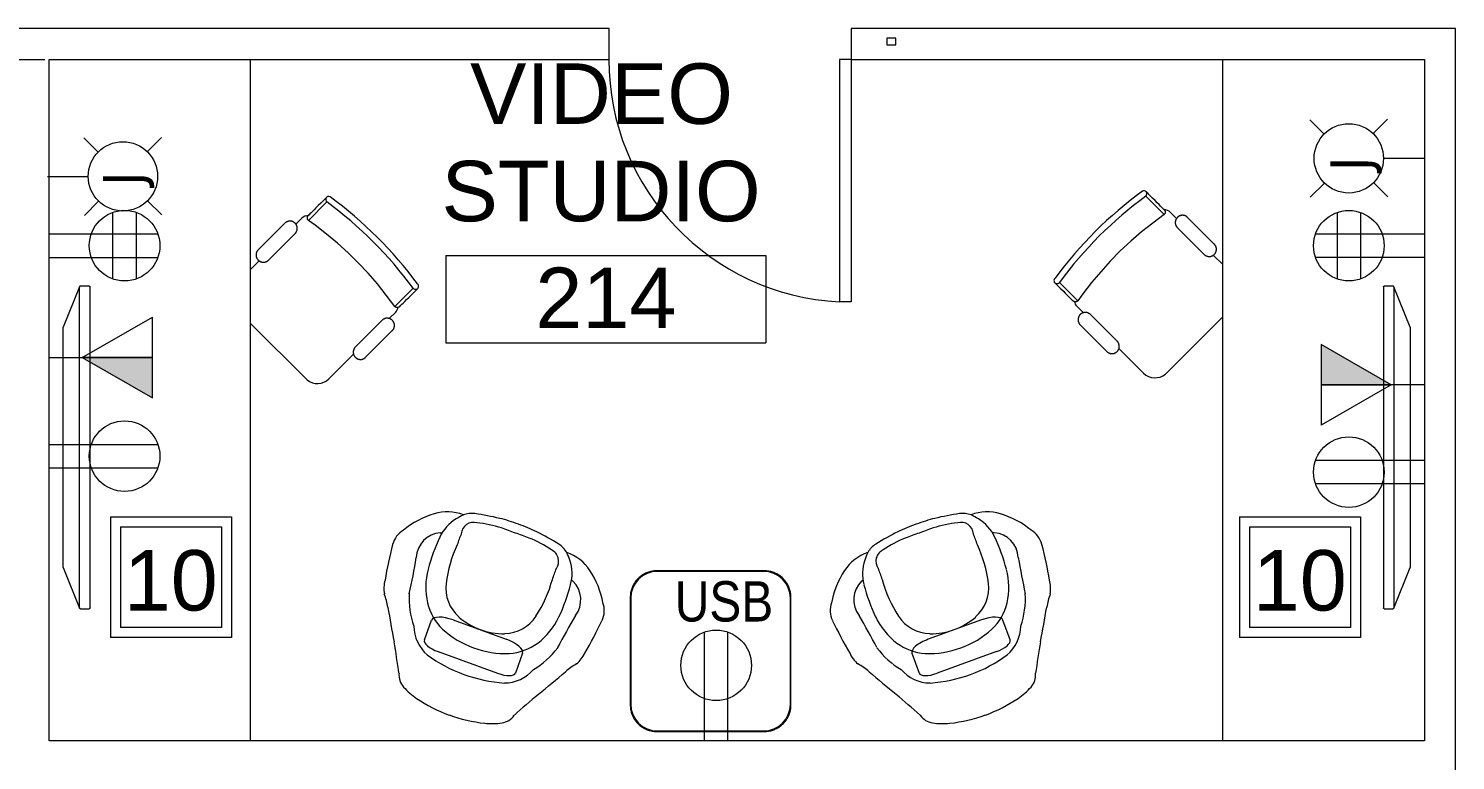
# Model space of a CAD drawing. Header units: inches. Extents: x 1 to 4284, y -575 to 745.
# Drawn here: x 2637.4 to 2849.7, y 360.1 to 469 of the extents above; entities that cross this region are included whole.
import ezdxf

# ---------------------------------------------------------------- set-up
doc = ezdxf.new("R2010")
doc.units = ezdxf.units.IN
doc.header["$MEASUREMENT"] = 0
for name, color, linetype, lineweight in [('A-ANNO-NOTE', 131, 'Continuous', 20), ('A-AREA-IDEN', 2, 'Continuous', 20), ('A-DOOR', 31, 'Continuous', 9), ('A-GENM', 13, 'Continuous', 9), ('A-WALL', 113, 'Continuous', 50), ('E-ELEC-FIXT-IDEN', 2, 'Continuous', 9), ('I-FURN', 30, 'Continuous', 9), ('I-WALL', 2, 'Continuous', 13), ('Q-CASE', 31, 'Continuous', 9), ('Q-SPCQ', 91, 'Continuous', 9)]:
    doc.layers.add(name, color=color, linetype=linetype, lineweight=lineweight)
doc.styles.add('Arial', font='arial.ttf', dxfattribs={"height": 9})
doc.styles.add('Arial_2', font='arial.ttf', dxfattribs={"width": 0.85, "height": 6})
doc.styles.add('Tahoma', font='tahoma.ttf', dxfattribs={"height": 6})

# ---------------------------------------------------------------- blocks, each defined once
blk = doc.blocks.new('Counter Top _No Backsplash_ - Standard Counter Top-2598674-New Construction - Tel_Data_Elec Plan')
at = {"layer": 'Q-CASE', "lineweight": 13}
blk.add_line((-47.26, -30), (54.11, -30), dxfattribs=at)
blk = doc.blocks.new('Seating - Desk - Task - Steelcase - Think - EX-C1-V9-New Construction - Tel_Data_Elec Plan')
at = {"layer": 'I-FURN'}
for p, q in [((-8.93, 8.24), (-8.93, 4.37)), ((9.24, 4.39), (9.24, 8.25)), ((-9.83, 3.91), (-9.83, 2.66)), ((9.91, 2.54), (9.91, 3.91)), ((-11.1, 1.6), (-11.1, -4.01)), ((-8.94, -4.01), (-8.94, 1.6)), ((9.34, 1.6), (9.34, -4.01)), ((11.51, -4.01), (11.51, 1.6)), ((-9.83, -5.07), (-9.83, -6.87)), ((9.91, -10.14), (9.91, -4.96)), ((-4.15, -12.55), (7.72, -12.55))]:
    blk.add_line(p, q, dxfattribs=at)
at = {"layer": 'I-FURN', "flags": 128}
for points in [[(-9.44, 8.69), (-9.44, 8.06), (-9.44, 7.48), (-9.44, 6.95), (-9.44, 6.49), (-9.44, 6.08), (-9.44, 5.73), (-9.44, 5.44), (-9.44, 5.21), (-9.44, 5.04), (-9.44, 4.93), (-9.44, 4.88), (-9.44, 4.88)], [(9.75, 4.9), (9.75, 4.93), (9.75, 5.02), (9.75, 5.17), (9.75, 5.38), (9.75, 5.65), (9.75, 5.98), (9.75, 6.37), (9.75, 6.82), (9.75, 7.33), (9.75, 7.89), (9.75, 8.51), (9.75, 8.71)], [(-9.44, 4.88), (-9.44, 4.91), (-9.44, 5), (-9.44, 5.08)], [(-8.93, 4.37), (-8.95, 4.37), (-8.97, 4.37), (-8.99, 4.38), (-9.01, 4.38), (-9.03, 4.38), (-9.05, 4.39), (-9.07, 4.39), (-9.09, 4.4), (-9.11, 4.4), (-9.13, 4.41), (-9.15, 4.42), (-9.16, 4.43), (-9.18, 4.44), (-9.2, 4.45), (-9.22, 4.46), (-9.23, 4.47), (-9.25, 4.48), (-9.26, 4.5), (-9.28, 4.51), (-9.29, 4.53), (-9.31, 4.54), (-9.32, 4.56), (-9.33, 4.57), (-9.35, 4.59), (-9.36, 4.6), (-9.37, 4.62), (-9.38, 4.64), (-9.39, 4.66), (-9.4, 4.68), (-9.4, 4.69), (-9.41, 4.71), (-9.42, 4.73), (-9.42, 4.75), (-9.43, 4.77), (-9.43, 4.79), (-9.43, 4.81), (-9.44, 4.83), (-9.44, 4.85), (-9.44, 4.87), (-9.44, 4.88)], [(9.24, 4.39), (7.14, 4.71), (5.03, 4.94), (2.91, 5.09), (0.79, 5.16), (-1.33, 5.14), (-3.45, 5.04), (-5.57, 4.85), (-7.68, 4.58), (-8.93, 4.37)], [(9.75, 4.9), (9.75, 4.88), (9.75, 4.86), (9.74, 4.84), (9.74, 4.82), (9.74, 4.8), (9.73, 4.78), (9.73, 4.76), (9.72, 4.74), (9.72, 4.72), (9.71, 4.7), (9.7, 4.68), (9.69, 4.66), (9.68, 4.64), (9.67, 4.63), (9.66, 4.61), (9.65, 4.59), (9.63, 4.58), (9.62, 4.56), (9.61, 4.55), (9.59, 4.53), (9.58, 4.52), (9.56, 4.5), (9.55, 4.49), (9.53, 4.48), (9.51, 4.47), (9.5, 4.46), (9.48, 4.45), (9.46, 4.44), (9.44, 4.43), (9.42, 4.42), (9.41, 4.42), (9.39, 4.41), (9.37, 4.4), (9.35, 4.4), (9.33, 4.4), (9.31, 4.39), (9.29, 4.39), (9.27, 4.39), (9.25, 4.39), (9.24, 4.39)], [(9.75, 5.1), (9.75, 4.97), (9.75, 4.91), (9.75, 4.9)], [(-8.94, 1.6), (-8.94, 1.64), (-8.94, 1.68), (-8.94, 1.73), (-8.95, 1.77), (-8.96, 1.81), (-8.97, 1.86), (-8.98, 1.9), (-8.99, 1.94), (-9.01, 1.98), (-9.02, 2.02), (-9.04, 2.06), (-9.06, 2.1), (-9.08, 2.14), (-9.1, 2.17), (-9.12, 2.21), (-9.15, 2.24), (-9.18, 2.28), (-9.2, 2.31), (-9.23, 2.34), (-9.26, 2.37), (-9.3, 2.4), (-9.33, 2.43), (-9.36, 2.46), (-9.4, 2.48), (-9.43, 2.51), (-9.47, 2.53), (-9.51, 2.55), (-9.55, 2.57), (-9.59, 2.59), (-9.63, 2.61), (-9.67, 2.62), (-9.71, 2.64), (-9.75, 2.65), (-9.79, 2.66), (-9.83, 2.66), (-9.88, 2.67), (-9.92, 2.68), (-9.96, 2.68), (-10.01, 2.68), (-10.05, 2.68), (-10.09, 2.68), (-10.14, 2.67), (-10.18, 2.67), (-10.22, 2.66), (-10.26, 2.65), (-10.31, 2.64), (-10.35, 2.63), (-10.39, 2.62), (-10.43, 2.6), (-10.47, 2.58), (-10.51, 2.56), (-10.55, 2.54), (-10.58, 2.52), (-10.62, 2.5), (-10.65, 2.47), (-10.69, 2.45), (-10.72, 2.42), (-10.75, 2.39), (-10.79, 2.36), (-10.82, 2.33), (-10.84, 2.3), (-10.87, 2.26), (-10.9, 2.23), (-10.92, 2.19), (-10.95, 2.16), (-10.97, 2.12), (-10.99, 2.08), (-11.01, 2.04), (-11.02, 2), (-11.04, 1.96), (-11.05, 1.92), (-11.06, 1.88), (-11.07, 1.84), (-11.08, 1.79), (-11.09, 1.75), (-11.09, 1.71), (-11.1, 1.66), (-11.1, 1.62), (-11.1, 1.6)], [(11.51, 1.6), (11.51, 1.64), (11.51, 1.69), (11.5, 1.73), (11.5, 1.77), (11.49, 1.81), (11.48, 1.86), (11.47, 1.9), (11.46, 1.94), (11.44, 1.98), (11.43, 2.02), (11.41, 2.06), (11.39, 2.1), (11.37, 2.14), (11.35, 2.17), (11.32, 2.21), (11.3, 2.25), (11.27, 2.28), (11.24, 2.31), (11.21, 2.35), (11.18, 2.38), (11.15, 2.41), (11.12, 2.43), (11.08, 2.46), (11.05, 2.49), (11.01, 2.51), (10.98, 2.53), (10.94, 2.55), (10.9, 2.57), (10.86, 2.59), (10.82, 2.61), (10.78, 2.62), (10.74, 2.64), (10.7, 2.65), (10.65, 2.66), (10.61, 2.67), (10.57, 2.67), (10.53, 2.68), (10.48, 2.68), (10.44, 2.68), (10.4, 2.68), (10.35, 2.68), (10.31, 2.68), (10.27, 2.67), (10.22, 2.66), (10.18, 2.65), (10.14, 2.64), (10.1, 2.63), (10.06, 2.62), (10.02, 2.6), (9.98, 2.58), (9.94, 2.57), (9.9, 2.54), (9.86, 2.52), (9.83, 2.5), (9.79, 2.47), (9.76, 2.45), (9.72, 2.42), (9.69, 2.39), (9.66, 2.36), (9.63, 2.33), (9.6, 2.3), (9.57, 2.26), (9.55, 2.23), (9.52, 2.19), (9.5, 2.16), (9.48, 2.12), (9.46, 2.08), (9.44, 2.04), (9.42, 2), (9.41, 1.96), (9.39, 1.92), (9.38, 1.88), (9.37, 1.84), (9.36, 1.79), (9.35, 1.75), (9.35, 1.71), (9.35, 1.67), (9.34, 1.62), (9.34, 1.6)], [(-11.1, -4.01), (-11.1, -4.05), (-11.1, -4.1), (-11.09, -4.14), (-11.09, -4.18), (-11.08, -4.22), (-11.07, -4.27), (-11.06, -4.31), (-11.05, -4.35), (-11.03, -4.39), (-11.01, -4.43), (-11, -4.47), (-10.98, -4.51), (-10.96, -4.55), (-10.93, -4.58), (-10.91, -4.62), (-10.89, -4.66), (-10.86, -4.69), (-10.83, -4.72), (-10.8, -4.76), (-10.77, -4.79), (-10.74, -4.82), (-10.71, -4.84), (-10.67, -4.87), (-10.64, -4.9), (-10.6, -4.92), (-10.57, -4.94), (-10.53, -4.96), (-10.49, -4.98), (-10.45, -5), (-10.41, -5.02), (-10.37, -5.03), (-10.33, -5.05), (-10.29, -5.06), (-10.24, -5.07), (-10.2, -5.08), (-10.16, -5.08), (-10.12, -5.09), (-10.07, -5.09), (-10.03, -5.09), (-9.99, -5.09), (-9.94, -5.09), (-9.9, -5.09), (-9.86, -5.08), (-9.81, -5.07), (-9.77, -5.06), (-9.73, -5.05), (-9.69, -5.04), (-9.65, -5.03), (-9.61, -5.01), (-9.57, -4.99), (-9.53, -4.98), (-9.49, -4.95), (-9.45, -4.93), (-9.42, -4.91), (-9.38, -4.88), (-9.35, -4.86), (-9.31, -4.83), (-9.28, -4.8), (-9.25, -4.77), (-9.22, -4.74), (-9.19, -4.71), (-9.16, -4.67), (-9.14, -4.64), (-9.11, -4.6), (-9.09, -4.57), (-9.07, -4.53), (-9.05, -4.49), (-9.03, -4.45), (-9.01, -4.41), (-9, -4.37), (-8.98, -4.33), (-8.97, -4.29), (-8.96, -4.25), (-8.95, -4.21), (-8.95, -4.16), (-8.94, -4.12), (-8.94, -4.08), (-8.94, -4.03), (-8.94, -4.01)], [(9.34, -4.01), (9.34, -4.05), (9.35, -4.1), (9.35, -4.14), (9.36, -4.18), (9.37, -4.23), (9.37, -4.27), (9.39, -4.31), (9.4, -4.35), (9.41, -4.39), (9.43, -4.43), (9.45, -4.47), (9.47, -4.51), (9.49, -4.55), (9.51, -4.59), (9.53, -4.62), (9.56, -4.66), (9.58, -4.69), (9.61, -4.72), (9.64, -4.76), (9.67, -4.79), (9.7, -4.82), (9.74, -4.85), (9.77, -4.87), (9.81, -4.9), (9.84, -4.92), (9.88, -4.94), (9.92, -4.97), (9.96, -4.99), (9.99, -5), (10.03, -5.02), (10.08, -5.04), (10.12, -5.05), (10.16, -5.06), (10.2, -5.07), (10.24, -5.08), (10.29, -5.08), (10.33, -5.09), (10.37, -5.09), (10.42, -5.09), (10.46, -5.09), (10.5, -5.09), (10.55, -5.09), (10.59, -5.08), (10.63, -5.07), (10.67, -5.07), (10.72, -5.05), (10.76, -5.04), (10.8, -5.03), (10.84, -5.01), (10.88, -5), (10.92, -4.98), (10.96, -4.96), (10.99, -4.93), (11.03, -4.91), (11.07, -4.89), (11.1, -4.86), (11.13, -4.83), (11.17, -4.8), (11.2, -4.77), (11.23, -4.74), (11.26, -4.71), (11.28, -4.68), (11.31, -4.64), (11.33, -4.61), (11.36, -4.57), (11.38, -4.53), (11.4, -4.49), (11.42, -4.45), (11.43, -4.41), (11.45, -4.37), (11.46, -4.33), (11.47, -4.29), (11.49, -4.25), (11.49, -4.21), (11.5, -4.16), (11.51, -4.12), (11.51, -4.08), (11.51, -4.03), (11.51, -4.01)]]:
    blk.add_lwpolyline(points, dxfattribs=at)
at = {"layer": 'I-FURN'}
for centre, radius, start, end in [((-8.51, 3.91), 1.32, 132.1873, 180), ((8.59, 3.91), 1.32, 360, 35.7227), ((7.49, -10.14), 2.42, 275.3193, 360)]:
    blk.add_arc(centre, radius, start, end, dxfattribs=at)
for centre, major_axis, ratio, start_param, end_param in [((-8.93, 8.69), (0.507, 0), 0.899459, 1.913366, 4.712389), ((0.2, -38.81), (54.09, 0), 0.899459, 1.402966, 1.74368), ((0.2, -38.81), (53.09, 0), 0.899459, 1.399774, 1.74371), ((9.24, 8.71), (-0.507, 0), 0.899459, 1.570796, 4.712389), ((-8.93, 5.08), (0.507, 0), 0.99468, 2.996027, 3.185649), ((9.24, 5.1), (0.507, 0), 0.99468, 6.021386, 6.283185)]:
    blk.add_ellipse(centre, major_axis=major_axis, ratio=ratio, start_param=start_param, end_param=end_param, dxfattribs=at)
blk = doc.blocks.new('Single-Flush - 36_ x 96_-2411590-New Construction - Tel_Data_Elec Plan')
at = {"layer": 'A-DOOR', "color": 250, "lineweight": 20}
for p, q in [((16.25, -2.31), (16.25, -38.34)), ((18, -2.31), (16.25, -2.31)), ((18, -2.31), (18, -38.34)), ((18, -38.34), (16.25, -38.34))]:
    blk.add_line(p, q, dxfattribs=at)
at = {"layer": 'A-DOOR'}
blk.add_arc((18, -2.31), 36.07, 180, 267.2188, dxfattribs=at)
blk = doc.blocks.new('Counter Top _No Backsplash_ - Standard Counter Top-2598721-New Construction - Tel_Data_Elec Plan')
at = {"layer": 'Q-CASE', "lineweight": 13}
blk.add_line((-47.26, 30), (54.11, 30), dxfattribs=at)
blk = doc.blocks.new('Seating - Desk - Task - Steelcase - Think - EX-C1-V14-New Construction - Tel_Data_Elec Plan')
at = {"layer": 'I-FURN'}
for p, q in [((7.72, 12.55), (-4.34, 12.55)), ((9.91, 4.96), (9.91, 10.14)), ((-9.83, 7.05), (-9.83, 5.07)), ((-11.1, 4.01), (-11.1, -1.6)), ((-8.94, -1.6), (-8.94, 4.01)), ((9.34, 4.01), (9.34, -1.6)), ((11.51, -1.6), (11.51, 4.01)), ((-9.83, -2.66), (-9.83, -3.91)), ((9.91, -3.91), (9.91, -2.54)), ((-8.93, -4.37), (-8.93, -8.24)), ((7.99, -4.59), (9.24, -4.39)), ((9.24, -8.25), (9.24, -4.39))]:
    blk.add_line(p, q, dxfattribs=at)
at = {"layer": 'I-FURN', "flags": 128}
for points in [[(-8.94, 4.01), (-8.94, 4.05), (-8.94, 4.1), (-8.94, 4.14), (-8.95, 4.18), (-8.96, 4.22), (-8.97, 4.27), (-8.98, 4.31), (-8.99, 4.35), (-9.01, 4.39), (-9.02, 4.43), (-9.04, 4.47), (-9.06, 4.51), (-9.08, 4.55), (-9.1, 4.58), (-9.12, 4.62), (-9.15, 4.66), (-9.18, 4.69), (-9.2, 4.72), (-9.23, 4.76), (-9.26, 4.79), (-9.3, 4.82), (-9.33, 4.84), (-9.36, 4.87), (-9.4, 4.9), (-9.43, 4.92), (-9.47, 4.94), (-9.51, 4.96), (-9.55, 4.98), (-9.59, 5), (-9.63, 5.02), (-9.67, 5.03), (-9.71, 5.05), (-9.75, 5.06), (-9.79, 5.07), (-9.83, 5.08), (-9.88, 5.08), (-9.92, 5.09), (-9.96, 5.09), (-10.01, 5.09), (-10.05, 5.09), (-10.09, 5.09), (-10.14, 5.09), (-10.18, 5.08), (-10.22, 5.07), (-10.26, 5.06), (-10.31, 5.05), (-10.35, 5.04), (-10.39, 5.03), (-10.43, 5.01), (-10.47, 4.99), (-10.51, 4.98), (-10.55, 4.95), (-10.58, 4.93), (-10.62, 4.91), (-10.65, 4.88), (-10.69, 4.86), (-10.72, 4.83), (-10.75, 4.8), (-10.79, 4.77), (-10.82, 4.74), (-10.84, 4.71), (-10.87, 4.67), (-10.9, 4.64), (-10.92, 4.6), (-10.95, 4.57), (-10.97, 4.53), (-10.99, 4.49), (-11.01, 4.45), (-11.02, 4.41), (-11.04, 4.37), (-11.05, 4.33), (-11.06, 4.29), (-11.07, 4.25), (-11.08, 4.21), (-11.09, 4.16), (-11.09, 4.12), (-11.1, 4.08), (-11.1, 4.03), (-11.1, 4.01)], [(11.51, 4.01), (11.51, 4.05), (11.51, 4.1), (11.5, 4.14), (11.5, 4.18), (11.49, 4.23), (11.48, 4.27), (11.47, 4.31), (11.46, 4.35), (11.44, 4.39), (11.43, 4.43), (11.41, 4.47), (11.39, 4.51), (11.37, 4.55), (11.35, 4.59), (11.32, 4.62), (11.3, 4.66), (11.27, 4.69), (11.24, 4.72), (11.21, 4.76), (11.18, 4.79), (11.15, 4.82), (11.12, 4.85), (11.08, 4.87), (11.05, 4.9), (11.01, 4.92), (10.98, 4.94), (10.94, 4.97), (10.9, 4.99), (10.86, 5), (10.82, 5.02), (10.78, 5.04), (10.74, 5.05), (10.7, 5.06), (10.65, 5.07), (10.61, 5.08), (10.57, 5.08), (10.53, 5.09), (10.48, 5.09), (10.44, 5.09), (10.4, 5.09), (10.35, 5.09), (10.31, 5.09), (10.27, 5.08), (10.22, 5.07), (10.18, 5.07), (10.14, 5.05), (10.1, 5.04), (10.06, 5.03), (10.02, 5.01), (9.98, 5), (9.94, 4.98), (9.9, 4.96), (9.86, 4.93), (9.83, 4.91), (9.79, 4.89), (9.76, 4.86), (9.72, 4.83), (9.69, 4.8), (9.66, 4.77), (9.63, 4.74), (9.6, 4.71), (9.57, 4.68), (9.55, 4.64), (9.52, 4.61), (9.5, 4.57), (9.48, 4.53), (9.46, 4.49), (9.44, 4.45), (9.42, 4.41), (9.41, 4.37), (9.39, 4.33), (9.38, 4.29), (9.37, 4.25), (9.36, 4.21), (9.35, 4.16), (9.35, 4.12), (9.35, 4.08), (9.34, 4.03), (9.34, 4.01)], [(-11.1, -1.6), (-11.1, -1.64), (-11.1, -1.68), (-11.09, -1.73), (-11.09, -1.77), (-11.08, -1.81), (-11.07, -1.86), (-11.06, -1.9), (-11.05, -1.94), (-11.03, -1.98), (-11.01, -2.02), (-11, -2.06), (-10.98, -2.1), (-10.96, -2.14), (-10.93, -2.17), (-10.91, -2.21), (-10.89, -2.24), (-10.86, -2.28), (-10.83, -2.31), (-10.8, -2.34), (-10.77, -2.37), (-10.74, -2.4), (-10.71, -2.43), (-10.67, -2.46), (-10.64, -2.48), (-10.6, -2.51), (-10.57, -2.53), (-10.53, -2.55), (-10.49, -2.57), (-10.45, -2.59), (-10.41, -2.61), (-10.37, -2.62), (-10.33, -2.64), (-10.29, -2.65), (-10.24, -2.66), (-10.2, -2.66), (-10.16, -2.67), (-10.12, -2.68), (-10.07, -2.68), (-10.03, -2.68), (-9.99, -2.68), (-9.94, -2.68), (-9.9, -2.67), (-9.86, -2.67), (-9.81, -2.66), (-9.77, -2.65), (-9.73, -2.64), (-9.69, -2.63), (-9.65, -2.62), (-9.61, -2.6), (-9.57, -2.58), (-9.53, -2.56), (-9.49, -2.54), (-9.45, -2.52), (-9.42, -2.5), (-9.38, -2.47), (-9.35, -2.45), (-9.31, -2.42), (-9.28, -2.39), (-9.25, -2.36), (-9.22, -2.33), (-9.19, -2.3), (-9.16, -2.26), (-9.14, -2.23), (-9.11, -2.19), (-9.09, -2.16), (-9.07, -2.12), (-9.05, -2.08), (-9.03, -2.04), (-9.01, -2), (-9, -1.96), (-8.98, -1.92), (-8.97, -1.88), (-8.96, -1.84), (-8.95, -1.79), (-8.95, -1.75), (-8.94, -1.71), (-8.94, -1.66), (-8.94, -1.62), (-8.94, -1.6)], [(9.34, -1.6), (9.34, -1.64), (9.35, -1.69), (9.35, -1.73), (9.36, -1.77), (9.37, -1.81), (9.37, -1.86), (9.39, -1.9), (9.4, -1.94), (9.41, -1.98), (9.43, -2.02), (9.45, -2.06), (9.47, -2.1), (9.49, -2.14), (9.51, -2.17), (9.53, -2.21), (9.56, -2.25), (9.58, -2.28), (9.61, -2.31), (9.64, -2.35), (9.67, -2.38), (9.7, -2.41), (9.74, -2.43), (9.77, -2.46), (9.81, -2.49), (9.84, -2.51), (9.88, -2.53), (9.92, -2.55), (9.96, -2.57), (9.99, -2.59), (10.03, -2.61), (10.08, -2.62), (10.12, -2.64), (10.16, -2.65), (10.2, -2.66), (10.24, -2.67), (10.29, -2.67), (10.33, -2.68), (10.37, -2.68), (10.42, -2.68), (10.46, -2.68), (10.5, -2.68), (10.55, -2.68), (10.59, -2.67), (10.63, -2.66), (10.67, -2.65), (10.72, -2.64), (10.76, -2.63), (10.8, -2.62), (10.84, -2.6), (10.88, -2.58), (10.92, -2.57), (10.96, -2.54), (10.99, -2.52), (11.03, -2.5), (11.07, -2.47), (11.1, -2.45), (11.13, -2.42), (11.17, -2.39), (11.2, -2.36), (11.23, -2.33), (11.26, -2.3), (11.28, -2.26), (11.31, -2.23), (11.33, -2.19), (11.36, -2.16), (11.38, -2.12), (11.4, -2.08), (11.42, -2.04), (11.43, -2), (11.45, -1.96), (11.46, -1.92), (11.47, -1.88), (11.49, -1.84), (11.49, -1.79), (11.5, -1.75), (11.51, -1.71), (11.51, -1.67), (11.51, -1.62), (11.51, -1.6)], [(-9.44, -4.88), (-9.44, -4.86), (-9.44, -4.84), (-9.43, -4.82), (-9.43, -4.8), (-9.43, -4.78), (-9.42, -4.76), (-9.42, -4.74), (-9.41, -4.72), (-9.4, -4.7), (-9.4, -4.68), (-9.39, -4.66), (-9.38, -4.64), (-9.37, -4.63), (-9.36, -4.61), (-9.35, -4.59), (-9.34, -4.58), (-9.32, -4.56), (-9.31, -4.54), (-9.3, -4.53), (-9.28, -4.51), (-9.27, -4.5), (-9.25, -4.49), (-9.24, -4.48), (-9.22, -4.46), (-9.2, -4.45), (-9.19, -4.44), (-9.17, -4.43), (-9.15, -4.42), (-9.13, -4.41), (-9.11, -4.41), (-9.09, -4.4), (-9.08, -4.39), (-9.06, -4.39), (-9.04, -4.38), (-9.02, -4.38), (-9, -4.38), (-8.98, -4.37), (-8.96, -4.37), (-8.94, -4.37), (-8.93, -4.37)], [(-9.44, -5.08), (-9.44, -4.95), (-9.44, -4.89), (-9.44, -4.88)], [(-9.44, -4.88), (-9.44, -4.91), (-9.44, -5), (-9.44, -5.15), (-9.44, -5.36), (-9.44, -5.63), (-9.44, -5.97), (-9.44, -6.36), (-9.44, -6.8), (-9.44, -7.31), (-9.44, -7.87), (-9.44, -8.49), (-9.44, -8.69)], [(-8.93, -4.37), (-6.83, -4.69), (-4.72, -4.93), (-2.6, -5.09), (-0.48, -5.16), (1.64, -5.14), (3.76, -5.04), (5.88, -4.86), (7.99, -4.59)], [(9.24, -4.39), (9.26, -4.39), (9.28, -4.39), (9.3, -4.39), (9.32, -4.4), (9.34, -4.4), (9.36, -4.4), (9.38, -4.41), (9.4, -4.41), (9.42, -4.42), (9.44, -4.43), (9.46, -4.44), (9.47, -4.45), (9.49, -4.46), (9.51, -4.47), (9.53, -4.48), (9.54, -4.49), (9.56, -4.5), (9.57, -4.51), (9.59, -4.53), (9.6, -4.54), (9.62, -4.56), (9.63, -4.57), (9.64, -4.59), (9.66, -4.6), (9.67, -4.62), (9.68, -4.64), (9.69, -4.66), (9.7, -4.67), (9.71, -4.69), (9.71, -4.71), (9.72, -4.73), (9.73, -4.75), (9.73, -4.77), (9.74, -4.79), (9.74, -4.81), (9.74, -4.83), (9.75, -4.85), (9.75, -4.87), (9.75, -4.89), (9.75, -4.9)], [(9.75, -8.71), (9.75, -8.07), (9.75, -7.49), (9.75, -6.97), (9.75, -6.5), (9.75, -6.1), (9.75, -5.75), (9.75, -5.46), (9.75, -5.23), (9.75, -5.06), (9.75, -4.95), (9.75, -4.9), (9.75, -4.9)], [(9.75, -4.9), (9.75, -4.93), (9.75, -5.02), (9.75, -5.1)]]:
    blk.add_lwpolyline(points, dxfattribs=at)
at = {"layer": 'I-FURN'}
for centre, radius, start, end in [((7.49, 10.14), 2.42, 0, 84.6807), ((-8.51, -3.91), 1.32, 180, 227.8127), ((8.59, -3.91), 1.32, 324.2773, 0)]:
    blk.add_arc(centre, radius, start, end, dxfattribs=at)
for centre, major_axis, ratio, start_param, end_param in [((-8.93, -5.08), (0.507, 0), 0.99468, 3.097536, 3.287158), ((9.24, -5.1), (0.507, 0), 0.99468, 0, 0.261799), ((-8.93, -8.69), (0.507, 0), 0.899459, 1.570796, 4.369819), ((0.2, 38.81), (53.09, 0), 0.899459, 4.539475, 4.883411), ((9.24, -8.71), (0.507, 0), 0.899459, 4.712389, 7.853982), ((0.2, 38.81), (54.09, 0), 0.899459, 4.539505, 4.880219)]:
    blk.add_ellipse(centre, major_axis=major_axis, ratio=ratio, start_param=start_param, end_param=end_param, dxfattribs=at)
blk = doc.blocks.new('SPEC-EQUIP-TV - 48_ LCD 2-2299052-New Construction - Tel_Data_Elec Plan')
at = {"layer": 'Q-SPCQ'}
for p, q in [((23.88, 0), (-23.88, 0)), ((-24, -0.12), (-24, -0.75)), ((-24, -0.75), (-24, -1.37)), ((-23.9, -1.57), (-17.89, -4)), ((23.9, -1.57), (-23.9, -1.57)), ((17.89, -4), (23.9, -1.57)), ((24, -0.75), (24, -0.12)), ((24, -1.37), (24, -0.75)), ((17.89, -4), (-17.89, -4))]:
    blk.add_line(p, q, dxfattribs=at)
for points, knots in [([(-24, -0.12), (-24, -0.11), (-24, -0.1), (-23.99, -0.08), (-23.98, -0.06), (-23.98, -0.05), (-23.97, -0.04), (-23.96, -0.03), (-23.95, -0.03), (-23.94, -0.02), (-23.93, -0.01), (-23.92, -0.01), (-23.9, 0), (-23.89, 0), (-23.88, 0)], [0, 0, 0, 0, 0.166667, 0.25, 0.333333, 0.416667, 0.458333, 0.5, 0.583333, 0.666667, 0.708333, 0.75, 0.833333, 1, 1, 1, 1]), ([(23.88, 0), (23.89, 0), (23.9, 0), (23.92, -0.01), (23.94, -0.02), (23.94, -0.02), (23.95, -0.03), (23.96, -0.03), (23.97, -0.04), (23.98, -0.05), (23.98, -0.06), (23.99, -0.08), (24, -0.1), (24, -0.11), (24, -0.12)], [-1, -1, -1, -1, -0.833333, -0.75, -0.666667, -0.625, -0.583333, -0.5, -0.458333, -0.416667, -0.333333, -0.25, -0.166667, 0, 0, 0, 0]), ([(-24, -1.37), (-24, -1.38), (-24, -1.41), (-23.99, -1.44), (-23.98, -1.46), (-23.98, -1.48), (-23.97, -1.49), (-23.97, -1.5), (-23.96, -1.51), (-23.95, -1.52), (-23.94, -1.53), (-23.93, -1.54), (-23.92, -1.56), (-23.9, -1.57), (-23.9, -1.57)], [0, 0, 0, 0, 0.125, 0.25, 0.375, 0.4375, 0.5, 0.53125, 0.5625, 0.625, 0.6875, 0.75, 0.875, 1, 1, 1, 1]), ([(23.9, -1.57), (23.9, -1.57), (23.92, -1.56), (23.93, -1.54), (23.94, -1.53), (23.95, -1.52), (23.96, -1.51), (23.97, -1.49), (23.98, -1.48), (23.98, -1.47), (23.99, -1.45), (23.99, -1.43), (24, -1.41), (24, -1.38), (24, -1.37)], [0, 0, 0, 0, 0.125, 0.25, 0.3125, 0.375, 0.4375, 0.5, 0.5625, 0.625, 0.6875, 0.75, 0.875, 1, 1, 1, 1])]:
    blk.add_open_spline(points, degree=3, knots=knots, dxfattribs=at)
blk = doc.blocks.new('SPEC-EQUIP-TV - 48_ LCD 2-2329976-New Construction - Tel_Data_Elec Plan')
at = {"layer": 'Q-SPCQ'}
for p, q in [((-17.89, 4), (-23.9, 1.57)), ((-17.89, 4), (17.89, 4)), ((23.9, 1.57), (17.89, 4)), ((-24, 1.37), (-24, 0.75)), ((-24, 0.75), (-24, 0.12)), ((-23.9, 1.57), (23.9, 1.57)), ((24, 0.75), (24, 1.37)), ((24, 0.12), (24, 0.75)), ((-23.88, 0), (23.88, 0))]:
    blk.add_line(p, q, dxfattribs=at)
for points, knots in [([(-23.9, 1.57), (-23.9, 1.57), (-23.92, 1.56), (-23.93, 1.54), (-23.94, 1.53), (-23.95, 1.52), (-23.96, 1.51), (-23.97, 1.49), (-23.98, 1.48), (-23.98, 1.47), (-23.99, 1.45), (-23.99, 1.43), (-24, 1.41), (-24, 1.38), (-24, 1.37)], [0, 0, 0, 0, 0.125, 0.25, 0.3125, 0.375, 0.4375, 0.5, 0.5625, 0.625, 0.6875, 0.75, 0.875, 1, 1, 1, 1]), ([(-23.88, 0), (-23.89, 0), (-23.9, 0), (-23.92, 0.01), (-23.94, 0.02), (-23.94, 0.02), (-23.95, 0.03), (-23.96, 0.03), (-23.97, 0.04), (-23.98, 0.05), (-23.98, 0.06), (-23.99, 0.08), (-24, 0.1), (-24, 0.11), (-24, 0.12)], [0, 0, 0, 0, 0.166667, 0.25, 0.333333, 0.375, 0.416667, 0.5, 0.541667, 0.583333, 0.666667, 0.75, 0.833333, 1, 1, 1, 1]), ([(24, 0.12), (24, 0.11), (24, 0.1), (23.99, 0.08), (23.98, 0.06), (23.98, 0.05), (23.97, 0.04), (23.96, 0.03), (23.95, 0.03), (23.94, 0.02), (23.94, 0.02), (23.92, 0.01), (23.9, 0), (23.89, 0), (23.88, 0)], [-1, -1, -1, -1, -0.833333, -0.75, -0.666667, -0.583333, -0.541667, -0.5, -0.416667, -0.375, -0.333333, -0.25, -0.166667, 0, 0, 0, 0]), ([(24, 1.37), (24, 1.38), (24, 1.41), (23.99, 1.44), (23.98, 1.46), (23.98, 1.48), (23.97, 1.49), (23.97, 1.5), (23.96, 1.51), (23.95, 1.52), (23.94, 1.53), (23.93, 1.54), (23.92, 1.56), (23.9, 1.57), (23.9, 1.57)], [0, 0, 0, 0, 0.125, 0.25, 0.375, 0.4375, 0.5, 0.53125, 0.5625, 0.625, 0.6875, 0.75, 0.875, 1, 1, 1, 1])]:
    blk.add_open_spline(points, degree=3, knots=knots, dxfattribs=at)
blk = doc.blocks.new('Seating - Lounge - Chair - Collaborative - Highback - Steelcase Coalesse - SW1 - Without Tablet-1824236-New Construction - Tel_Data_Elec Plan')
at = {"layer": 'I-FURN'}
for p, q in [((-4.77, 21.89), (4.64, 21.89)), ((-7.27, 20.96), (-7.27, 17.82)), ((7.14, 17.82), (7.14, 20.96)), ((-4.27, 16.7), (4.14, 16.7)), ((-10.5, 5.17), (-10.29, 5.08)), ((10.5, 5.17), (10.29, 5.08))]:
    blk.add_line(p, q, dxfattribs=at)
for centre, radius, start, end in [((-0.01, 7.95), 22.24, 89.9655, 104.0345), ((0.01, 7.95), 22.24, 75.9655, 90.0345), ((-6.56, 26.27), 2.64, 117.9655, 166.0345), ((-2.84, 19.27), 10.57, 104.0345, 117.9655), ((2.84, 19.27), 10.57, 62.0345, 75.9655), ((6.56, 26.27), 2.64, 13.9655, 62.0345), ((-120.16, 85.74), 125.65, 329.917, 332.083), ((120.16, 85.74), 125.65, 207.917, 210.083), ((-0.09, 2.25), 21.51, 89.7536, 106.2464), ((0.09, 2.25), 21.51, 73.7536, 90.2464), ((232.79, -121.75), 283.77, 149.387, 150.447), ((-4.08, 17.52), 5.75, 110.649, 159.351), ((4.08, 17.52), 5.75, 20.649, 69.351), ((-232.79, -121.75), 283.77, 29.553, 30.613), ((0, 11.76), 12.26, 140.5597, 163.4403), ((-0.22, 6.58), 12.96, 89.0275, 112.9725), ((0.22, 6.58), 12.96, 67.0275, 90.9725), ((0, 11.76), 12.26, 16.5597, 39.4403), ((-23.38, 23.5), 10.71, 319.553, 330.447), ((-2.28, 11.44), 7.68, 112.9725, 147.0275), ((2.28, 11.44), 7.68, 32.9725, 67.0275), ((23.38, 23.5), 10.71, 209.553, 220.447), ((-11.2, 14.26), 4.63, 150.393, 175.607), ((-136.59, 32.26), 126, 349.757, 352.243), ((-0.04, 9.99), 10.35, 147.0275, 174.9725), ((-1.56, 10.66), 5.71, 111.1463, 166.8537), ((-0.19, 7.13), 9.51, 88.8537, 111.1463), ((0.19, 7.13), 9.51, 68.8537, 91.1463), ((1.56, 10.66), 5.71, 13.1463, 68.8537), ((0.04, 9.99), 10.35, 5.0275, 32.9725), ((136.59, 32.26), 126, 187.757, 190.243), ((11.2, 14.26), 4.63, 4.393, 29.607), ((42.17, 3.72), 59, 169.354, 174.646), ((-42.17, 3.72), 59, 5.354, 10.646), ((18.68, 8.34), 29.15, 174.9725, 185.0275), ((11.26, 7.67), 18.87, 166.8537, 185.1463), ((-11.26, 7.67), 18.87, 354.8537, 13.1463), ((-18.68, 8.34), 29.15, 354.9725, 5.0275), ((-13.07, 8.89), 3.52, 174.646, 219.354), ((-8.9, 8.7), 3.88, 162.6754, 245.6032), ((8.9, 8.7), 3.88, 294.3968, 17.3246), ((13.07, 8.89), 3.52, 320.646, 5.354), ((-4.28, 13.55), 13.42, 210.8972, 233.1028), ((4.28, 13.55), 13.42, 306.8972, 329.1028), ((-4.14, 6.33), 6.24, 185.0275, 218.9725), ((14.34, 5.1), 21.89, 177.7083, 182.2917), ((-14.34, 5.1), 21.89, 357.7083, 2.2917), ((4.14, 6.33), 6.24, 321.0275, 354.9725), ((-8.28, 8.22), 6.75, 233.1028, 270.8972), ((5.71, 14.3), 18.91, 218.9725, 222.7365), ((-5.76, 3.74), 1.84, 164.582, 265.418), ((5.76, 3.74), 1.84, 274.582, 15.418), ((8.28, 8.22), 6.75, 269.1028, 306.8972), ((-5.71, 14.3), 18.91, 317.2635, 321.0275), ((-5.92, 4.14), 3.49, 229.8197, 258.1803), ((1.17, 38.02), 38.11, 258.1803, 263.8197), ((-1.67, 18.62), 17.25, 255.759, 268.241), ((-0.43, 23.29), 23.3, 263.8197, 271.0471), ((-1.1, 37.15), 35.79, 268.241, 271.759), ((1.1, 37.15), 35.79, 268.241, 271.759), ((0.43, 23.29), 23.3, 268.9529, 276.1803), ((1.67, 18.62), 17.25, 271.759, 284.241), ((-1.17, 38.02), 38.11, 276.1803, 281.8197), ((5.92, 4.14), 3.49, 281.8197, 310.1803)]:
    blk.add_arc(centre, radius, start, end, dxfattribs=at)
for centre, major_axis, start_param, end_param in [((-4.77, 20.96), (-2.5, 0), 4.712389, 6.283185), ((4.64, 20.96), (-2.5, 0), 3.141593, 4.712389), ((-4.27, 17.82), (3, 0), 3.141593, 4.712389), ((4.14, 17.82), (-3, 0), 1.570796, 3.141593)]:
    blk.add_ellipse(centre, major_axis=major_axis, ratio=0.374607, start_param=start_param, end_param=end_param, dxfattribs=at)
blk = doc.blocks.new('Table - Occasional - Side Table - Kimball - Bloom - Square Rounded-V17-New Construction - Tel_Data_Elec Plan')
at = {"layer": 'I-FURN'}
for p, q in [((8, 11.95), (-8, 11.95)), ((7.87, 11.87), (-7.88, 11.87)), ((-11.95, 8), (-11.95, -8)), ((-11.88, 7.87), (-11.88, -7.88)), ((11.87, -7.88), (11.87, 7.87)), ((11.95, -8), (11.95, 8)), ((-8, -11.95), (8, -11.95)), ((-7.88, -11.88), (7.87, -11.88))]:
    blk.add_line(p, q, dxfattribs=at)
at = {"layer": 'I-FURN', "flags": 128}
for points in [[(-8, 11.95), (-8.16, 11.95), (-8.32, 11.94), (-8.47, 11.93), (-8.63, 11.9), (-8.79, 11.87), (-8.94, 11.84), (-9.09, 11.8), (-9.24, 11.75), (-9.39, 11.7), (-9.54, 11.64), (-9.68, 11.58), (-9.83, 11.51), (-9.96, 11.43), (-10.1, 11.35), (-10.23, 11.26), (-10.36, 11.17), (-10.49, 11.07), (-10.61, 10.97), (-10.72, 10.87), (-10.84, 10.75), (-10.94, 10.64), (-11.05, 10.52), (-11.15, 10.4), (-11.24, 10.27), (-11.33, 10.14), (-11.41, 10), (-11.49, 9.86), (-11.56, 9.72), (-11.62, 9.58), (-11.69, 9.43), (-11.74, 9.28), (-11.79, 9.13), (-11.83, 8.98), (-11.87, 8.83), (-11.9, 8.67), (-11.92, 8.52), (-11.94, 8.36), (-11.95, 8.2), (-11.95, 8.04), (-11.95, 8)], [(11.95, 8), (11.95, 8.16), (11.94, 8.32), (11.93, 8.47), (11.9, 8.63), (11.87, 8.79), (11.84, 8.94), (11.8, 9.09), (11.75, 9.24), (11.7, 9.39), (11.64, 9.54), (11.58, 9.68), (11.51, 9.83), (11.43, 9.96), (11.35, 10.1), (11.26, 10.23), (11.17, 10.36), (11.07, 10.49), (10.97, 10.61), (10.87, 10.72), (10.75, 10.84), (10.64, 10.94), (10.52, 11.05), (10.4, 11.15), (10.27, 11.24), (10.14, 11.33), (10, 11.41), (9.86, 11.49), (9.72, 11.56), (9.58, 11.62), (9.43, 11.69), (9.28, 11.74), (9.13, 11.79), (8.98, 11.83), (8.83, 11.87), (8.67, 11.9), (8.52, 11.92), (8.36, 11.94), (8.2, 11.95), (8.04, 11.95), (8, 11.95)], [(-11.95, -8), (-11.95, -8.16), (-11.94, -8.32), (-11.93, -8.47), (-11.9, -8.63), (-11.87, -8.79), (-11.84, -8.94), (-11.8, -9.09), (-11.75, -9.24), (-11.7, -9.39), (-11.64, -9.54), (-11.58, -9.68), (-11.51, -9.83), (-11.43, -9.96), (-11.35, -10.1), (-11.26, -10.23), (-11.17, -10.36), (-11.07, -10.49), (-10.97, -10.61), (-10.87, -10.72), (-10.75, -10.84), (-10.64, -10.94), (-10.52, -11.05), (-10.4, -11.15), (-10.27, -11.24), (-10.14, -11.33), (-10, -11.41), (-9.86, -11.49), (-9.72, -11.56), (-9.58, -11.62), (-9.43, -11.69), (-9.28, -11.74), (-9.13, -11.79), (-8.98, -11.83), (-8.83, -11.87), (-8.67, -11.9), (-8.52, -11.92), (-8.36, -11.94), (-8.2, -11.95), (-8.04, -11.95), (-8, -11.95)], [(8, -11.95), (8.16, -11.95), (8.32, -11.94), (8.47, -11.93), (8.63, -11.9), (8.79, -11.87), (8.94, -11.84), (9.09, -11.8), (9.24, -11.75), (9.39, -11.7), (9.54, -11.64), (9.68, -11.58), (9.83, -11.51), (9.96, -11.43), (10.1, -11.35), (10.23, -11.26), (10.36, -11.17), (10.49, -11.07), (10.61, -10.97), (10.72, -10.87), (10.84, -10.75), (10.94, -10.64), (11.05, -10.52), (11.15, -10.4), (11.24, -10.27), (11.33, -10.14), (11.41, -10), (11.49, -9.86), (11.56, -9.72), (11.62, -9.58), (11.69, -9.43), (11.74, -9.28), (11.79, -9.13), (11.83, -8.98), (11.87, -8.83), (11.9, -8.67), (11.92, -8.52), (11.94, -8.36), (11.95, -8.2), (11.95, -8.04), (11.95, -8)]]:
    blk.add_lwpolyline(points, dxfattribs=at)
at = {"layer": 'I-FURN'}
for centre, start, end in [((-7.88, 7.87), 90, 179.9956), ((7.87, 7.87), 360, 89.9956), ((-7.88, -7.88), 180, 269.9956), ((7.87, -7.88), 270, 359.9956)]:
    blk.add_arc(centre, 4, start, end, dxfattribs=at)
blk = doc.blocks.new('Seating - Lounge - Chair - Collaborative - Highback - Steelcase Coalesse - SW1 - Without Tablet-2341181-New Construction - Tel_Data_Elec Plan')
at = {"layer": 'I-FURN'}
for p, q in [((-10.5, -5.17), (-10.29, -5.08)), ((10.5, -5.17), (10.29, -5.08)), ((-4.27, -16.7), (4.14, -16.7)), ((-7.27, -20.96), (-7.27, -17.82)), ((7.14, -17.82), (7.14, -20.96)), ((-4.77, -21.89), (4.64, -21.89))]:
    blk.add_line(p, q, dxfattribs=at)
for centre, radius, start, end in [((-0.43, -23.29), 23.3, 88.9529, 96.1803), ((0.43, -23.29), 23.3, 83.8197, 91.0471), ((-8.28, -8.22), 6.75, 89.1028, 126.8972), ((5.71, -14.3), 18.91, 137.2635, 141.0275), ((-5.92, -4.14), 3.49, 101.8197, 130.1803), ((-5.76, -3.74), 1.84, 94.582, 195.418), ((1.17, -38.02), 38.11, 96.1803, 101.8197), ((-1.67, -18.62), 17.25, 91.759, 104.241), ((-1.1, -37.15), 35.79, 88.241, 91.759), ((1.1, -37.15), 35.79, 88.241, 91.759), ((1.67, -18.62), 17.25, 75.759, 88.241), ((-1.17, -38.02), 38.11, 78.1803, 83.8197), ((5.76, -3.74), 1.84, 344.582, 85.418), ((5.92, -4.14), 3.49, 49.8197, 78.1803), ((-5.71, -14.3), 18.91, 38.9725, 42.7365), ((8.28, -8.22), 6.75, 53.1028, 90.8972), ((-4.28, -13.55), 13.42, 126.8972, 149.1028), ((-4.14, -6.33), 6.24, 141.0275, 174.9725), ((14.34, -5.1), 21.89, 177.7083, 182.2917), ((-14.34, -5.1), 21.89, 357.7083, 2.2917), ((4.14, -6.33), 6.24, 5.0275, 38.9725), ((4.28, -13.55), 13.42, 30.8972, 53.1028), ((-8.9, -8.7), 3.88, 114.3968, 197.3246), ((18.68, -8.34), 29.15, 174.9725, 185.0275), ((11.26, -7.67), 18.87, 174.8537, 193.1463), ((-11.26, -7.67), 18.87, 346.8537, 5.1463), ((-18.68, -8.34), 29.15, 354.9725, 5.0275), ((8.9, -8.7), 3.88, 342.6754, 65.6032), ((-13.07, -8.89), 3.52, 140.646, 185.354), ((13.07, -8.89), 3.52, 354.646, 39.354), ((42.17, -3.72), 59, 185.354, 190.646), ((-136.59, -32.26), 126, 7.757, 10.243), ((136.59, -32.26), 126, 169.757, 172.243), ((-42.17, -3.72), 59, 349.354, 354.646), ((-0.04, -9.99), 10.35, 185.0275, 212.9725), ((-1.56, -10.66), 5.71, 193.1463, 248.8537), ((1.56, -10.66), 5.71, 291.1463, 346.8537), ((0.04, -9.99), 10.35, 327.0275, 354.9725), ((-11.2, -14.26), 4.63, 184.393, 209.607), ((11.2, -14.26), 4.63, 330.393, 355.607), ((-23.38, -23.5), 10.71, 29.553, 40.447), ((0, -11.76), 12.26, 196.5597, 219.4403), ((-2.28, -11.44), 7.68, 212.9725, 247.0275), ((-0.19, -7.13), 9.51, 248.8537, 271.1463), ((0.19, -7.13), 9.51, 268.8537, 291.1463), ((2.28, -11.44), 7.68, 292.9725, 327.0275), ((0, -11.76), 12.26, 320.5597, 343.4403), ((23.38, -23.5), 10.71, 139.553, 150.447), ((232.79, 121.75), 283.77, 209.553, 210.613), ((-0.22, -6.58), 12.96, 247.0275, 270.9725), ((0.22, -6.58), 12.96, 269.0275, 292.9725), ((-232.79, 121.75), 283.77, 329.387, 330.447), ((-4.08, -17.52), 5.75, 200.649, 249.351), ((4.08, -17.52), 5.75, 290.649, 339.351), ((-120.16, -85.74), 125.65, 27.917, 30.083), ((-0.09, -2.25), 21.51, 253.7536, 270.2464), ((0.09, -2.25), 21.51, 269.7536, 286.2464), ((120.16, -85.74), 125.65, 149.917, 152.083), ((-6.56, -26.27), 2.64, 193.9655, 242.0345), ((6.56, -26.27), 2.64, 297.9655, 346.0345), ((-2.84, -19.27), 10.57, 242.0345, 255.9655), ((-0.01, -7.95), 22.24, 255.9655, 270.0345), ((0.01, -7.95), 22.24, 269.9655, 284.0345), ((2.84, -19.27), 10.57, 284.0345, 297.9655)]:
    blk.add_arc(centre, radius, start, end, dxfattribs=at)
for centre, major_axis, start_param, end_param in [((-4.27, -17.82), (-3, 0), 4.712389, 6.283185), ((4.14, -17.82), (3, 0), 0, 1.570796), ((-4.77, -20.96), (2.5, 0), 3.141593, 4.712389), ((4.64, -20.96), (2.5, 0), 4.712389, 6.283185)]:
    blk.add_ellipse(centre, major_axis=major_axis, ratio=0.374607, start_param=start_param, end_param=end_param, dxfattribs=at)
blk = doc.blocks.new('FORM Room Tag - Name _ Number-2260771-New Construction - Tel_Data_Elec Plan')
at = {"layer": 'A-AREA-IDEN'}
for p, q in [((-0.2444, -0.0231), (-0.2444, -0.1589)), ((-0.2444, -0.0231), (0.2515, -0.0231)), ((0.2515, -0.0231), (0.2515, -0.1589)), ((-0.2444, -0.1589), (0.2515, -0.1589))]:
    blk.add_line(p, q, dxfattribs=at)
blk = doc.blocks.new('FORM Equipment_Fixture Tag - Square-214315-New Construction - Tel_Data_Elec Plan')
at = {"layer": 'A-ANNO-NOTE'}
for p, q in [((-0.09375, 0.09375), (0.09375, 0.09375)), ((-0.09375, 0.09375), (0.09375, 0.09375)), ((-0.09375, 0.09375), (0.09375, 0.09375)), ((-0.09375, 0.09375), (-0.09375, -0.09375)), ((0.09375, 0.09375), (0.09375, -0.09375)), ((-0.078125, 0.078125), (-0.078125, -0.078125)), ((-0.078125, 0.078125), (0.078125, 0.078125)), ((0.078125, 0.078125), (0.078125, -0.078125)), ((0.078125, -0.078125), (-0.078125, -0.078125)), ((0.09375, -0.09375), (-0.09375, -0.09375))]:
    blk.add_line(p, q, dxfattribs=at)

msp = doc.modelspace()

# ---------------------------------------------------------------- hatches: boundary and pattern name
at = {"layer": 'A-ANNO-NOTE', "lineweight": 9}
for points in [[(2840.2, 416.04), (2829.74, 422.04), (2829.74, 416.04)], [(2655.85, 414.1), (2655.85, 420.1), (2645.39, 420.1)]]:
    msp.add_hatch(color=256, dxfattribs=at).paths.add_polyline_path(points, flags=0)

# ---------------------------------------------------------------- linework, layer by layer
at = {"layer": 'A-ANNO-NOTE'}
for p, q in [((2830.2, 453.34), (2828.07, 455.46)), ((2837.49, 453.4), (2839.61, 455.53)), ((2647.79, 450.65), (2645.66, 452.77)), ((2655.08, 450.71), (2657.2, 452.84)), ((2845.12, 449.72), (2839.03, 449.72)), ((2640.22, 447.04), (2646.31, 447.04)), ((2830.26, 446.04), (2828.14, 443.92)), ((2837.55, 446.11), (2839.68, 443.98)), ((2647.85, 443.36), (2645.73, 441.23)), ((2649.97, 431.77), (2649.97, 441.68)), ((2653.46, 431.77), (2653.46, 441.68)), ((2655.14, 443.42), (2657.27, 441.3)), ((2832.13, 441.67), (2832.13, 431.77)), ((2835.62, 441.67), (2835.62, 431.77)), ((2640.47, 438.47), (2656.67, 438.47)), ((2845.12, 438.46), (2828.92, 438.46)), ((2640.47, 434.98), (2656.67, 434.98)), ((2845.12, 434.98), (2828.92, 434.98)), ((2645.39, 420.1), (2655.85, 426.1)), ((2655.85, 414.1), (2655.85, 426.1)), ((2829.74, 422.04), (2829.74, 416.04)), ((2840.2, 416.04), (2829.74, 422.04)), ((2829.74, 422.04), (2829.74, 410.04)), ((2840.2, 416.04), (2829.74, 422.04)), ((2640.47, 420.1), (2655.85, 420.1)), ((2655.85, 420.1), (2645.39, 420.1)), ((2645.39, 420.1), (2655.85, 414.1)), ((2645.39, 420.1), (2655.85, 414.1)), ((2655.85, 414.1), (2655.85, 420.1)), ((2829.74, 416.04), (2840.2, 416.04)), ((2845.12, 416.04), (2829.74, 416.04)), ((2840.2, 416.04), (2829.74, 410.04)), ((2640.47, 407.16), (2656.67, 407.16)), ((2640.47, 403.67), (2656.67, 403.67)), ((2845.12, 404.77), (2828.92, 404.77)), ((2845.12, 401.29), (2828.92, 401.29)), ((2738, 363.04), (2738, 379.23)), ((2741.49, 363.04), (2741.49, 379.23))]:
    msp.add_line(p, q, dxfattribs=at)
for centre, radius in [((2833.88, 449.72), 5.16), ((2651.46, 447.04), 5.16), ((2651.71, 436.73), 5.25), ((2833.88, 436.72), 5.25), ((2651.71, 405.41), 5.25), ((2833.88, 403.03), 5.25), ((2739.74, 374.28), 5.25)]:
    msp.add_circle(centre, radius, dxfattribs=at)
at = {"layer": 'A-GENM', "color": 250, "lineweight": 20}
for p, q in [((2766.45, 467.6), (2765.12, 467.6)), ((2765.12, 467.6), (2765.12, 466.6)), ((2766.45, 466.6), (2766.45, 467.6)), ((2765.12, 466.6), (2766.45, 466.6))]:
    msp.add_line(p, q, dxfattribs=at)
at = {"layer": 'A-WALL', "color": 250, "lineweight": 20}
for p, q in [((2845.12, 363.04), (2640.47, 363.04)), ((2849.75, 225.54), (2849.75, 363.04))]:
    msp.add_line(p, q, dxfattribs=at)
at = {"layer": 'I-WALL', "color": 250, "lineweight": 20}
for p, q in [((2723.84, 469.04), (2601.75, 469.04)), ((2723.84, 464.41), (2723.84, 469.04)), ((2849.75, 469.04), (2759.84, 469.04)), ((2759.84, 469.04), (2759.84, 464.41)), ((2849.75, 363.04), (2849.75, 469.04)), ((2635.84, 464.41), (2639.84, 464.41)), ((2640.47, 464.41), (2723.84, 464.41)), ((2640.47, 363.04), (2640.47, 464.41)), ((2759.84, 464.41), (2845.12, 464.41)), ((2845.12, 464.41), (2845.12, 363.04))]:
    msp.add_line(p, q, dxfattribs=at)

# ---------------------------------------------------------------- block references
at = {"layer": 'A-ANNO-NOTE', "xscale": 96, "yscale": 96, "zscale": 96}
for p in [(2658.61, 387.4), (2826.61, 387.4)]:
    msp.add_blockref('FORM Equipment_Fixture Tag - Square-214315-New Construction - Tel_Data_Elec Plan', p, dxfattribs=at)
at = {"layer": 'A-AREA-IDEN', "xscale": 95.99999999999994, "yscale": 95.99999999999994, "zscale": 95.99999999999994}
msp.add_blockref('FORM Room Tag - Name _ Number-2260771-New Construction - Tel_Data_Elec Plan', (2722.99, 437.5), dxfattribs=at)
at = {"layer": 'A-DOOR', "lineweight": 13}
msp.add_blockref('Single-Flush - 36_ x 96_-2411590-New Construction - Tel_Data_Elec Plan', (2741.84, 466.72), dxfattribs=at)
at = {"layer": 'I-FURN'}
for name, p, rotation in [('Seating - Desk - Task - Steelcase - Think - EX-C1-V9-New Construction - Tel_Data_Elec Plan', (2682.28, 431.09), 314.9999999999986), ('Seating - Desk - Task - Steelcase - Think - EX-C1-V14-New Construction - Tel_Data_Elec Plan', (2803.18, 431.95), 225.000000000001), ('Seating - Lounge - Chair - Collaborative - Highback - Steelcase Coalesse - SW1 - Without Tablet-2341181-New Construction - Tel_Data_Elec Plan', (2710.33, 395.26), 339.9999999999992), ('Seating - Lounge - Chair - Collaborative - Highback - Steelcase Coalesse - SW1 - Without Tablet-1824236-New Construction - Tel_Data_Elec Plan', (2769.48, 395.26), 200.0000000000008)]:
    msp.add_blockref(name, p, dxfattribs=dict(at, rotation=rotation))
msp.add_blockref('Table - Occasional - Side Table - Kimball - Bloom - Square Rounded-V17-New Construction - Tel_Data_Elec Plan', (2738.91, 376.39), dxfattribs=at)
at = {"layer": 'Q-CASE', "lineweight": 13}
for name, p, rotation in [('Counter Top _No Backsplash_ - Standard Counter Top-2598674-New Construction - Tel_Data_Elec Plan', (2640.47, 410.3), 89.99999999999945), ('Counter Top _No Backsplash_ - Standard Counter Top-2598721-New Construction - Tel_Data_Elec Plan', (2845.12, 410.3), 90.00000000000058)]:
    msp.add_blockref(name, p, dxfattribs=dict(at, rotation=rotation))
at = {"layer": 'Q-SPCQ'}
for name, p, rotation in [('SPEC-EQUIP-TV - 48_ LCD 2-2299052-New Construction - Tel_Data_Elec Plan', (2646.57, 406.71), 269.9999999999999), ('SPEC-EQUIP-TV - 48_ LCD 2-2329976-New Construction - Tel_Data_Elec Plan', (2839.02, 406.71), 270.0000000000001)]:
    msp.add_blockref(name, p, dxfattribs=dict(at, rotation=rotation))

# ---------------------------------------------------------------- texts
at = {"layer": 'A-ANNO-NOTE', "lineweight": 9, "char_height": 6, "width": 3.939, "attachment_point": 1, "rotation": 90, "style": 'Tahoma'}
for insert in [(2831.11, 447.86), (2648.48, 445.66)]:
    msp.add_mtext('J', dxfattribs=dict(at, insert=insert))
at = {"layer": 'A-ANNO-NOTE', "lineweight": 9, "char_height": 9, "width": 16.968, "attachment_point": 1, "style": 'Arial'}
for insert in [(2651.59, 391.43), (2819.59, 391.43)]:
    msp.add_mtext('10', dxfattribs=dict(at, insert=insert))
at = {"layer": 'A-AREA-IDEN', "lineweight": 9, "char_height": 9, "attachment_point": 1, "style": 'Arial'}
for s, insert, width in [('VIDEO', (2703.12, 463.85), 47.874), ('STUDIO', (2698.87, 449.35), 58.176), ('214', (2712.84, 433.46), 25.452)]:
    msp.add_mtext(s, dxfattribs=dict(at, insert=insert, width=width))
at = {"layer": 'E-ELEC-FIXT-IDEN', "insert": (2733.58, 386.8), "char_height": 6, "width": 18.286, "attachment_point": 1, "style": 'Arial_2'}
msp.add_mtext('USB', dxfattribs=at)

doc.saveas('drawing.dxf')
